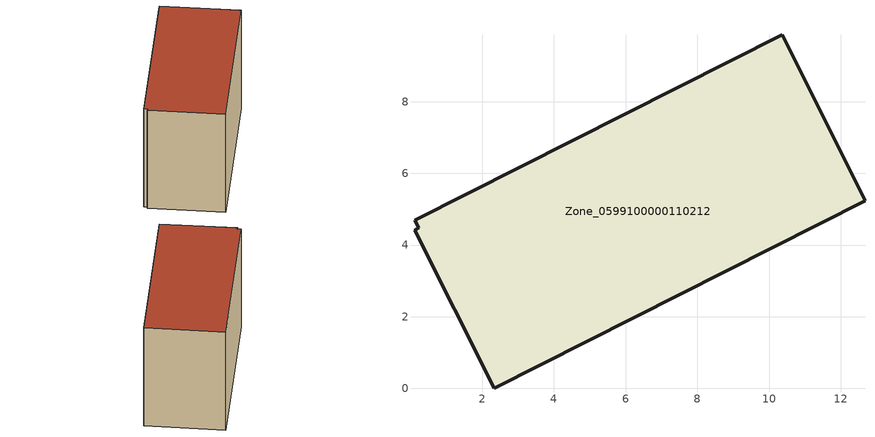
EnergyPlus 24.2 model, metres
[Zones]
Zone_0599100000110212
 floor ground (C_G): 0.11,4.42 0.24,4.48 0.11,4.7 10.37,9.87 12.67,5.23 2.34,0 z3.12
 wall outside (C_F): 12.67,5.23 10.37,9.87 0.11,4.7 0.24,4.48 0.11,4.42 2.34,0 12.67,5.23 z3.12:10.57
 roof outside (C_R): 0.24,4.48 0.11,4.42 2.34,0 12.67,5.23 10.37,9.87 0.11,4.7 z10.57
[BUILDING]
Pand.0599100000110212: North Axis=0; Terrain=City; Loads Convergence Tolerance Value=0.04; Temperature Convergence Tolerance Value=0.4; Solar Distribution=FullExterior; Maximum Number of Warmup Days=25; Minimum Number of Warmup Days=1
[Site:Location]
Rotterdam.The.Hague.AP_ZH_NLD Design_Conditions: Latitude=51.96; Longitude=4.45; Time Zone=1; Elevation=-4.5
[SITE:GROUNDTEMPERATURE:BUILDINGSURFACE]
18, 18, 18, 18, 18, 18, 18, 18, 18, 18, 18, 18
[MATERIAL] Thermal Absorptance=0.9; Solar Absorptance=0.7; Visible Absorptance=0.7
Name | Roughness | Thickness | Conductivity | Density | Specific Heat
G.TC.1992-2005 | MediumSmooth | 0.15 | 0.06 | 540 | 1210
F.TC.1992-2005 | Rough | 0.3 | 0.12 | 1920 | 840
R.TC.1992-2005 | MediumRough | 0.2 | 0.08 | 1500 | 1000
[CONSTRUCTION]
C_G: G.TC.1992-2005
C_F: F.TC.1992-2005
C_R: R.TC.1992-2005
[ZONE]
Zone_0599100000110212: Type=1; Multiplier=1; Ceiling Height=Autocalculate; Volume=Autocalculate; Floor Area=autocalculate; Part of Total Floor Area=Yes
[ZONEINFILTRATION:DESIGNFLOWRATE]
Infil_Zone_0599100000110212: Zone or ZoneList or Space or SpaceList=Zone_0599100000110212; Schedule=AlwaysOn; Design Flow Rate Calculation Method=Flow/Area; Flow Rate per Floor Area=0.0015; Constant Term Coefficient=1; Temperature Term Coefficient=0; Velocity Term Coefficient=0; Velocity Squared Term Coefficient=0
[HVACTEMPLATE:ZONE:IDEALLOADSAIRSYSTEM]
Zone_0599100000110212: Maximum Heating Supply Air Temperature=50; Minimum Cooling Supply Air Temperature=13; Maximum Heating Supply Air Humidity Ratio=0.0156; Minimum Cooling Supply Air Humidity Ratio=0.0077; Heating Limit=NoLimit; Cooling Limit=NoLimit; Dehumidification Control Type=ConstantSensibleHeatRatio; Cooling Sensible Heat Ratio=0.7; Dehumidification Setpoint=60; Humidification Control Type=None; Humidification Setpoint=30; Outdoor Air Method=None; Outdoor Air Flow Rate per Person=0.00944; Outdoor Air Flow Rate per Zone Floor Area=0; Outdoor Air Flow Rate per Zone=0; Demand Controlled Ventilation Type=None; Outdoor Air Economizer Type=NoEconomizer; Heat Recovery Type=None; Sensible Heat Recovery Effectiveness=0.7; Latent Heat Recovery Effectiveness=0.65
[ZONECONTROL:THERMOSTAT]
ThermostatControl_Zone_0599100000110212: Zone or ZoneList=Zone_0599100000110212; Control Type Schedule=DualSetpointControlType; Control 1=Thermostat_Zone_0599100000110212; Temperature Difference Between Cutout And Setpoint=0
[THERMOSTATSETPOINT:DUALSETPOINT]
Thermostat_Zone_0599100000110212: Heating Setpoint Temperature Schedule=HeatingSetpoint_Zone_0599100000110212; Cooling Setpoint Temperature Schedule=CoolingSetpoint_Zone_0599100000110212
[SCHEDULE:COMPACT]
HeatingSetpoint_Zone_0599100000110212: Through: 12/31, For: AllDays, Until: 24:00, 21
CoolingSetpoint_Zone_0599100000110212: Through: 12/31, For: AllDays, Until: 24:00, 24
DualSetpointControlType: Through: 12/31, For: AllDays, Until: 24:00, 4
AlwaysOn: Through: 12/31, For: AllDays, Until: 24:00, 1
